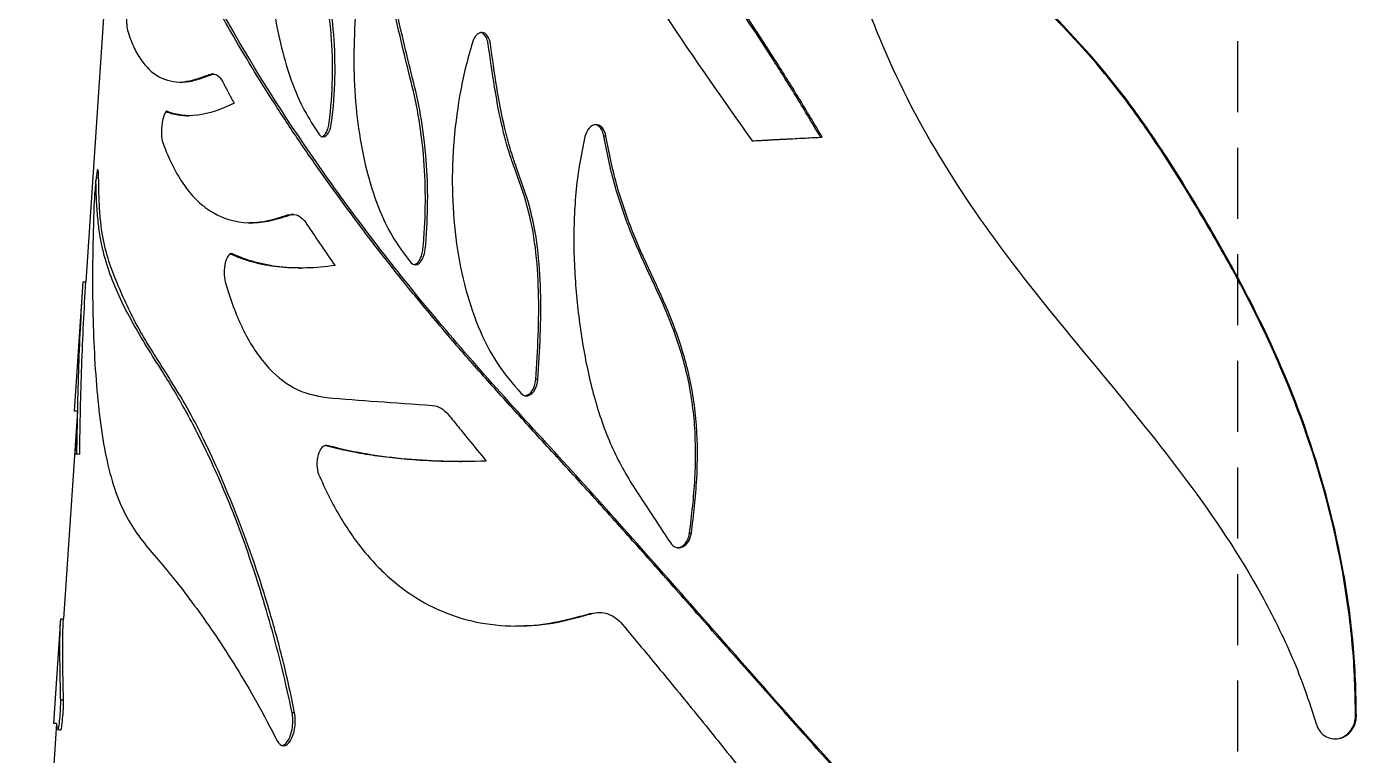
# Model space of a CAD drawing. Header units: millimetres. Extents: x -54 to 586, y 8 to 412.
# Drawn here: x 196.36 to 220.13, y 175.46 to 188.49 of the extents above; entities that cross this region are included whole.
import ezdxf

# ---------------------------------------------------------------- set-up
doc = ezdxf.new("R2010")
doc.units = ezdxf.units.MM
doc.linetypes.add('HIDDEN', pattern=[1.905, 1.27, -0.635])
doc.layers.add('HIDDEN', color=3, linetype='HIDDEN')
doc.layers.add('OUTLINE', color=7, linetype='Continuous', lineweight=25)

msp = doc.modelspace()

# ---------------------------------------------------------------- linework, layer by layer
at = {"layer": 'HIDDEN'}
msp.add_line((217.9992, 212.99344), (217.9992, 170.46948), dxfattribs=at)
at = {"layer": 'OUTLINE'}
for p, q in [((197.98402, 192.44152), (197.41778, 183.92733)), ((199.60591, 187.62734), (199.65738, 187.63565)), ((199.65299, 187.62734), (199.60591, 187.62734)), ((199.70486, 187.63787), (199.65734, 187.63787)), ((199.21373, 186.89578), (199.26288, 186.89578)), ((206.71233, 186.5296), (206.6761, 186.5296)), ((210.57699, 186.51294), (210.54664, 186.51294)), ((197.64486, 185.78429), (197.59491, 185.78429)), ((201.00985, 185.11725), (201.08394, 185.1281)), ((201.05457, 185.11725), (201.00985, 185.11725)), ((201.12898, 185.1305), (201.08387, 185.1305)), ((201.22044, 184.17283), (201.26689, 184.17283)), ((197.21392, 181.61551), (197.36767, 183.92733)), ((197.36767, 183.92733), (197.41778, 183.92733)), ((205.49441, 182.17724), (205.45666, 182.17724)), ((197.26403, 181.61551), (197.01709, 177.90245)), ((197.26403, 181.61551), (197.21392, 181.61551)), ((204.09459, 180.714), (204.1375, 180.714)), ((208.23924, 179.43349), (208.20582, 179.43349)), ((196.84259, 176.03222), (196.96697, 177.90245)), ((196.96697, 177.90245), (197.01709, 177.90245)), ((206.41254, 177.9926), (206.55946, 178.01517)), ((206.44855, 177.9926), (206.41254, 177.9926)), ((197.01654, 176.447), (196.96657, 176.447)), ((201.14696, 176.22308), (201.10317, 176.22308)), ((220.12581, 176.16475), (220.11031, 176.16475)), ((196.8927, 176.03222), (196.35678, 167.97387)), ((196.8927, 176.03222), (196.84259, 176.03222))]:
    msp.add_line(p, q, dxfattribs=at)
for points, knots in [([(210.54664, 186.51293), (210.40775, 186.74656), (210.26982, 186.97999), (209.98944, 187.43885), (209.8476, 187.66497), (209.41973, 188.33602), (209.13079, 188.77301), (208.2584, 190.05659), (207.66997, 190.87634), (206.50968, 192.4686), (205.9387, 193.23983), (205.12449, 194.37982), (204.85967, 194.75723), (204.34679, 195.51289), (204.09872, 195.89118), (203.37908, 197.02642), (202.93035, 197.78367), (202.09441, 199.25519), (201.70724, 199.97225), (200.64838, 202.07406), (200.07904, 203.41286), (199.67547, 204.68688)], [0, 0, 0, 0, 0.03125, 0.03125, 0.0625, 0.0625, 0.125, 0.125, 0.25, 0.25, 0.375, 0.375, 0.4375, 0.4375, 0.5, 0.5, 0.625, 0.625, 0.75, 0.75, 1, 1, 1, 1]), ([(210.57699, 186.51293), (210.4384, 186.74643), (210.30077, 186.97974), (210.02099, 187.43836), (209.87946, 187.66437), (209.4525, 188.33512), (209.16416, 188.77193), (208.29356, 190.05502), (207.7063, 190.87454), (206.54822, 192.46639), (205.97828, 193.23748), (205.16552, 194.37724), (204.90116, 194.75457), (204.38917, 195.51006), (204.14153, 195.88826), (203.42314, 197.02324), (202.97518, 197.78037), (202.14061, 199.25177), (201.75406, 199.96881), (200.69681, 202.07058), (200.12827, 203.40942), (199.72517, 204.68356)], [0, 0, 0, 0, 0.03125, 0.03125, 0.0625, 0.0625, 0.125, 0.125, 0.25, 0.25, 0.375, 0.375, 0.4375, 0.4375, 0.5, 0.5, 0.625, 0.625, 0.75, 0.75, 1, 1, 1, 1]), ([(211.0449, 174.98841), (210.12518, 176.00359), (209.24249, 177.01143), (207.95345, 178.47566), (207.52975, 178.95587), (206.69255, 179.89493), (206.27795, 180.35291), (205.46642, 181.24172), (205.06965, 181.67458), (204.30315, 182.53286), (203.93387, 182.95939), (202.87135, 184.2371), (202.22217, 185.08565), (201.056, 186.74383), (200.53704, 187.55619), (199.85864, 188.73596), (199.64997, 189.12111), (199.26783, 189.8692), (199.09423, 190.23338), (198.86037, 190.74402), (198.78681, 190.90829), (198.6484, 191.221), (198.58342, 191.36849), (198.46368, 191.65289), (198.40919, 191.79128), (198.33785, 192.00962), (198.31576, 192.08384), (198.27537, 192.23838), (198.25709, 192.3188), (198.22559, 192.49715), (198.21238, 192.59529), (198.19099, 192.8126), (198.18291, 192.93289), (198.17092, 193.1863), (198.16686, 193.3192), (198.1605, 193.58434), (198.15816, 193.71636), (198.15165, 193.94568), (198.14734, 194.04134), (198.13702, 194.18618), (198.13141, 194.23261), (198.12014, 194.27614), (198.11443, 194.27174), (198.1038, 194.21689), (198.09887, 194.16844), (198.09614, 194.12746)], [0, 0, 0, 0, 0.125, 0.125, 0.1875, 0.1875, 0.25, 0.25, 0.3125, 0.3125, 0.375, 0.375, 0.5, 0.5, 0.625, 0.625, 0.6875, 0.6875, 0.75, 0.75, 0.78125, 0.78125, 0.8125, 0.8125, 0.84375, 0.84375, 0.859375, 0.859375, 0.875, 0.875, 0.890625, 0.890625, 0.90625, 0.90625, 0.921875, 0.921875, 0.9375, 0.9375, 0.953125, 0.953125, 0.96875, 0.96875, 0.984375, 0.984375, 1, 1, 1, 1]), ([(211.01594, 174.98841), (210.75402, 175.27867), (210.23016, 175.85924), (209.46441, 176.72347), (208.70964, 177.57952), (207.96611, 178.42327), (207.23303, 179.25072), (206.52111, 180.04587), (205.82922, 180.80406), (205.16203, 181.53219), (204.51405, 182.24906), (203.89122, 182.96334), (203.29493, 183.67631), (202.73636, 184.37424), (202.21452, 185.05674), (201.72793, 185.72244), (201.2672, 186.38291), (200.83304, 187.03704), (200.42625, 187.68352), (200.08046, 188.26491), (199.78814, 188.78289), (199.54206, 189.23948), (199.31253, 189.68694), (199.09979, 190.12234), (198.90376, 190.54111), (198.72415, 190.93952), (198.5603, 191.30655), (198.43901, 191.5911), (198.35303, 191.81417), (198.29502, 191.98618), (198.24332, 192.16342), (198.19867, 192.35614), (198.1633, 192.58108), (198.13783, 192.84294), (198.12225, 193.14155), (198.11423, 193.41799), (198.10928, 193.65417), (198.10502, 193.84246), (198.09904, 194.00127), (198.09406, 194.0933), (198.09121, 194.12601), (198.09108, 194.12746)], [0, 0, 0, 0, 0.03750132, 0.07500724, 0.11250712, 0.15023336, 0.18796622, 0.22568887, 0.26193443, 0.2981898, 0.33443858, 0.37093212, 0.40743226, 0.44392558, 0.47864851, 0.51337749, 0.54810016, 0.58305824, 0.61802325, 0.65298039, 0.67900577, 0.7050309, 0.73111568, 0.75719995, 0.78323448, 0.80926745, 0.83543546, 0.8616068, 0.87461556, 0.88762458, 0.90064402, 0.91365858, 0.92686893, 0.94007536, 0.95309611, 0.96616381, 0.97439611, 0.98262044, 0.99111379, 0.99960446, 1, 1, 1, 1]), ([(220.11031, 176.16476), (220.10669, 176.38125), (220.10301, 176.59772), (220.08595, 177.02857), (220.0714, 177.2427), (220.01221, 177.88169), (219.95472, 178.30377), (219.73143, 179.55882), (219.51489, 180.38065), (218.95846, 181.99593), (218.62204, 182.7727), (218.0493, 183.8959), (217.84737, 184.26417), (217.43131, 184.99025), (217.21817, 185.34837), (216.78041, 186.05338), (216.55521, 186.39984), (216.08335, 187.07309), (215.83589, 187.40047), (215.05595, 188.33252), (214.48536, 188.88838), (213.40456, 190.0405), (212.89315, 190.63689), (212.17965, 191.57824), (211.95108, 191.90019), (211.62382, 192.39402), (211.51741, 192.56067), (211.31128, 192.89954), (211.21127, 193.07147), (211.11182, 193.24345)], [0, 0, 0, 0, 0.03125, 0.03125, 0.0625, 0.0625, 0.125, 0.125, 0.25, 0.25, 0.375, 0.375, 0.4375, 0.4375, 0.5, 0.5, 0.5625, 0.5625, 0.625, 0.625, 0.75, 0.75, 0.875, 0.875, 0.9375, 0.9375, 0.96875, 0.96875, 1, 1, 1, 1]), ([(220.12581, 176.16476), (220.1222, 176.38115), (220.11852, 176.59752), (220.10152, 177.02818), (220.08702, 177.24221), (220.02799, 177.88094), (219.97064, 178.30285), (219.74791, 179.55742), (219.53188, 180.37896), (218.97672, 181.99374), (218.64096, 182.77056), (218.06932, 183.8937), (217.86777, 184.26195), (217.45242, 184.98808), (217.23963, 185.34621), (216.8026, 186.05129), (216.57779, 186.3978), (216.10672, 187.07117), (215.85966, 187.39866), (215.08081, 188.3312), (214.5109, 188.8873), (213.43131, 190.03985), (212.92054, 190.63642), (212.20804, 191.57791), (211.97976, 191.89995), (211.65295, 192.3939), (211.54669, 192.56059), (211.34086, 192.8995), (211.24101, 193.07145), (211.14171, 193.24345)], [0, 0, 0, 0, 0.03125, 0.03125, 0.0625, 0.0625, 0.125, 0.125, 0.25, 0.25, 0.375, 0.375, 0.4375, 0.4375, 0.5, 0.5, 0.5625, 0.5625, 0.625, 0.625, 0.75, 0.75, 0.875, 0.875, 0.9375, 0.9375, 0.96875, 0.96875, 1, 1, 1, 1]), ([(210.59751, 192.96601), (210.60423, 192.75428), (210.61095, 192.5424), (210.63632, 192.12083), (210.65616, 191.91158), (210.73344, 191.28761), (210.80658, 190.87771), (210.98949, 190.07403), (211.09992, 189.67838), (211.35288, 188.90532), (211.49537, 188.52782), (211.96626, 187.4186), (212.33656, 186.71442), (213.16117, 185.36788), (213.61683, 184.72675), (214.57938, 183.47978), (215.08501, 182.87274), (216.09883, 181.64512), (216.60769, 181.02366), (217.57552, 179.7235), (218.03521, 179.04388), (218.63224, 177.95955), (218.81642, 177.5863), (219.06228, 177.01301), (219.13903, 176.81942), (219.27831, 176.42555), (219.34163, 176.22565), (219.40513, 176.02578)], [0, 0, 0, 0, 0.03125, 0.03125, 0.0625, 0.0625, 0.125, 0.125, 0.1875, 0.1875, 0.25, 0.25, 0.375, 0.375, 0.5, 0.5, 0.625, 0.625, 0.75, 0.75, 0.875, 0.875, 0.9375, 0.9375, 0.96875, 0.96875, 1, 1, 1, 1]), ([(200.66393, 191.72634), (200.65605, 191.59686), (200.64843, 191.46749), (200.63764, 191.21039), (200.63403, 191.08251), (200.62822, 190.7007), (200.63097, 190.44861), (200.64964, 189.94913), (200.66578, 189.69995), (200.71216, 189.2186), (200.74228, 188.98597), (200.81692, 188.53642), (200.86155, 188.31965), (200.96635, 187.90195), (201.0266, 187.69972), (201.16114, 187.32535), (201.23624, 187.15285), (201.40441, 186.83953), (201.4965, 186.69643), (201.59061, 186.55338)], [0, 0, 0, 0, 0.0625, 0.0625, 0.125, 0.125, 0.25, 0.25, 0.375, 0.375, 0.5, 0.5, 0.625, 0.625, 0.75, 0.75, 0.875, 0.875, 1, 1, 1, 1]), ([(206.07889, 191.2617), (206.33154, 190.86749), (206.58945, 190.47212), (207.11281, 189.67537), (207.37877, 189.27485), (208.18958, 188.06849), (208.74691, 187.25764), (209.32351, 186.44533)], [0, 0, 0, 0, 0.25, 0.25, 0.5, 0.5, 1, 1, 1, 1]), ([(202.4101, 189.9441), (202.36062, 189.68095), (202.31293, 189.41748), (202.24757, 188.88488), (202.22655, 188.61638), (202.20444, 188.07561), (202.20364, 187.80238), (202.22432, 187.2729), (202.24561, 187.01411), (202.31074, 186.50839), (202.35528, 186.25941), (202.46711, 185.78495), (202.53328, 185.56045), (202.68828, 185.13807), (202.7784, 184.94), (202.98754, 184.58456), (203.10373, 184.42758), (203.2219, 184.27043)], [0, 0, 0, 0, 0.125, 0.125, 0.25, 0.25, 0.375, 0.375, 0.5, 0.5, 0.625, 0.625, 0.75, 0.75, 0.875, 0.875, 1, 1, 1, 1]), ([(203.24974, 187.41942), (203.19598, 187.63685), (203.14282, 187.85432), (203.09026, 188.07182), (203.0377, 188.28931), (202.98575, 188.50685), (202.93439, 188.72441), (202.83376, 189.15075), (202.73544, 189.57722), (202.63945, 190.00381)], [0, 0, 0, 0, 0.00074250509, 0.00074250509, 0.00074250509, 0.00148501018, 0.00148501018, 0.00148501018, 0.0029400576, 0.0029400576, 0.0029400576, 0.0029400576]), ([(203.29125, 187.41942), (203.23757, 187.63692), (203.18449, 187.85447), (203.13202, 188.07204), (203.07954, 188.28961), (203.02766, 188.50722), (202.97639, 188.72485), (202.87598, 189.15105), (202.77788, 189.57737), (202.68211, 190.00381)], [0, 0, 0, 0, 0.00074250509, 0.00074250509, 0.00074250509, 0.00148501017, 0.00148501017, 0.00148501017, 0.00293905354, 0.00293905354, 0.00293905354, 0.00293905354]), ([(201.76455, 186.77037), (201.83159, 187.29939), (201.84364, 187.83986), (201.7819, 188.59972), (201.74761, 188.84902), (201.65508, 189.31618), (201.59717, 189.53479), (201.52784, 189.73757)], [0, 0, 0, 0, 0.5, 0.5, 0.75, 0.75, 1, 1, 1, 1]), ([(201.80826, 186.77037), (201.87524, 187.2993), (201.88732, 187.83964), (201.82579, 188.59944), (201.79158, 188.84873), (201.69923, 189.316), (201.64141, 189.5347), (201.57218, 189.73757)], [0, 0, 0, 0, 0.5, 0.5, 0.75, 0.75, 1, 1, 1, 1]), ([(198.21382, 189.00364), (198.20249, 189.00271), (198.19006, 188.97427), (198.16822, 188.88419), (198.15879, 188.82268), (198.14659, 188.69115), (198.14363, 188.62196), (198.14543, 188.50271), (198.15026, 188.4545), (198.15849, 188.42678)], [0, 0, 0, 0, 0.25, 0.25, 0.5, 0.5, 0.75, 0.75, 1, 1, 1, 1]), ([(198.15849, 188.42678), (198.19104, 188.32548), (198.22632, 188.22562), (198.30537, 188.05046), (198.34884, 187.97254), (198.49106, 187.76318), (198.60144, 187.65795), (198.85318, 187.52294), (198.9947, 187.49251), (199.22625, 187.50021), (199.30687, 187.51286), (199.47509, 187.56051), (199.56259, 187.5939), (199.65299, 187.62734)], [0, 0, 0, 0, 0.125, 0.125, 0.25, 0.25, 0.5, 0.5, 0.75, 0.75, 0.875, 0.875, 1, 1, 1, 1]), ([(204.64798, 188.17495), (204.64019, 188.23114), (204.62248, 188.28154), (204.57151, 188.35582), (204.53773, 188.37915), (204.46733, 188.38597), (204.43022, 188.36946), (204.36795, 188.30527), (204.34234, 188.25816), (204.32545, 188.20408)], [0, 0, 0, 0, 0.25, 0.25, 0.5, 0.5, 0.75, 0.75, 1, 1, 1, 1]), ([(204.60848, 188.17496), (204.60192, 188.20699), (204.5888, 188.27111), (204.54526, 188.34106), (204.49745, 188.37997), (204.46497, 188.37952), (204.4527, 188.37935)], [0, 0, 0, 0, 0.28253794, 0.56554513, 0.83590508, 1, 1, 1, 1]), ([(204.32545, 188.20408), (204.28412, 188.06512), (204.24439, 187.92558), (204.17494, 187.64275), (204.14416, 187.49986), (204.06274, 187.06706), (204.02269, 186.77314), (203.94629, 185.87462), (203.95579, 185.28554), (204.06433, 184.42448), (204.11622, 184.14692), (204.25021, 183.61852), (204.33248, 183.36626), (204.52908, 182.88547), (204.64168, 182.66402), (204.90155, 182.27336), (205.04823, 182.10176), (205.19724, 181.93019)], [0, 0, 0, 0, 0.0625, 0.0625, 0.125, 0.125, 0.25, 0.25, 0.5, 0.5, 0.625, 0.625, 0.75, 0.75, 0.875, 0.875, 1, 1, 1, 1]), ([(205.45666, 182.17724), (205.47412, 182.4415), (205.4915, 182.70576), (205.51086, 183.2334), (205.51339, 183.49681), (205.4988, 184.02249), (205.48166, 184.28366), (205.41927, 184.79065), (205.37191, 185.03665), (205.24052, 185.51114), (205.157, 185.73708), (205.03492, 186.07632), (204.99622, 186.19063), (204.92648, 186.42438), (204.89516, 186.54362), (204.75145, 187.14853), (204.67902, 187.6613), (204.60848, 188.17495)], [0, 0, 0, 0, 0.125, 0.125, 0.25, 0.25, 0.375, 0.375, 0.5, 0.5, 0.625, 0.625, 0.6875, 0.6875, 0.75, 0.75, 1, 1, 1, 1]), ([(205.49441, 182.17724), (205.51186, 182.44146), (205.52923, 182.70568), (205.5486, 183.23325), (205.55115, 183.49662), (205.53664, 184.02223), (205.51955, 184.28339), (205.45733, 184.79035), (205.41007, 185.03637), (205.27893, 185.5109), (205.19553, 185.73692), (205.07364, 186.07624), (205.03499, 186.19058), (204.96536, 186.42437), (204.93409, 186.54363), (204.79064, 187.14859), (204.71837, 187.66134), (204.64798, 188.17495)], [0, 0, 0, 0, 0.125, 0.125, 0.25, 0.25, 0.375, 0.375, 0.5, 0.5, 0.625, 0.625, 0.6875, 0.6875, 0.75, 0.75, 1, 1, 1, 1]), ([(199.16292, 187.50184), (199.23316, 187.5145), (199.37379, 187.53983), (199.52848, 187.59815), (199.60591, 187.62734)], [0, 0, 0, 0, 0.49948337, 1, 1, 1, 1]), ([(199.86363, 187.49992), (199.88061, 187.46729), (199.89771, 187.43463), (199.91492, 187.40193), (199.93212, 187.36922), (199.94944, 187.33648), (199.96686, 187.30371), (199.99911, 187.24305), (200.03173, 187.18227), (200.06472, 187.12136)], [0, 0, 0, 0, 0.000186200499, 0.000186200499, 0.000186200499, 0.000372400995, 0.000372400995, 0.000372400995, 0.000716993292, 0.000716993292, 0.000716993292, 0.000716993292]), ([(203.44007, 184.50507), (203.48959, 185.00884), (203.49791, 185.51556), (203.43211, 186.50408), (203.35957, 186.97442), (203.24974, 187.41942)], [0, 0, 0, 0, 0.5, 0.5, 1, 1, 1, 1]), ([(203.48105, 184.50507), (203.53053, 185.00879), (203.53888, 185.51545), (203.47328, 186.50392), (203.40091, 186.97432), (203.29125, 187.41942)], [0, 0, 0, 0, 0.5, 0.5, 1, 1, 1, 1]), ([(200.06472, 187.12136), (199.83223, 187.00241), (199.61451, 186.93022), (199.21522, 186.88071), (199.03485, 186.90331), (198.87414, 186.9732)], [0, 0, 0, 0, 0.5, 0.5, 1, 1, 1, 1]), ([(198.87414, 186.9732), (198.8564, 186.98071), (198.83696, 186.96155), (198.80289, 186.88581), (198.78833, 186.8296), (198.77003, 186.70276), (198.76594, 186.6334), (198.76962, 186.50833), (198.7774, 186.45423), (198.79016, 186.41797)], [0, 0, 0, 0, 0.25, 0.25, 0.5, 0.5, 0.75, 0.75, 1, 1, 1, 1]), ([(199.21527, 186.8967), (199.20914, 186.89641), (199.15756, 186.89391), (199.06637, 186.90456), (198.95107, 186.92578), (198.88268, 186.95216), (198.85292, 186.96364)], [0, 0, 0, 0, 0.04620971, 0.38916309, 0.73429739, 1, 1, 1, 1]), ([(201.59061, 186.55338), (201.62681, 186.50495), (201.67695, 186.50196), (201.76342, 186.59066), (201.79595, 186.67671), (201.80826, 186.77037)], [0, 0, 0, 0, 0.5, 0.5, 1, 1, 1, 1]), ([(201.63503, 186.5195), (201.6487, 186.52633), (201.6774, 186.54066), (201.71624, 186.59816), (201.74821, 186.67652), (201.75909, 186.73903), (201.76455, 186.77037)], [0, 0, 0, 0, 0.22855426, 0.47974064, 0.73921646, 1, 1, 1, 1]), ([(206.71233, 186.52959), (206.70236, 186.58897), (206.67998, 186.64166), (206.61621, 186.71679), (206.57477, 186.73799), (206.49029, 186.73621), (206.4473, 186.71316), (206.37842, 186.63519), (206.35209, 186.58088), (206.33749, 186.52109)], [0, 0, 0, 0, 0.25, 0.25, 0.5, 0.5, 0.75, 0.75, 1, 1, 1, 1]), ([(206.6761, 186.5296), (206.66839, 186.56145), (206.65294, 186.62519), (206.60333, 186.69478), (206.54918, 186.73392), (206.51244, 186.73355), (206.49849, 186.73342)], [0, 0, 0, 0, 0.28127503, 0.56292948, 0.83407223, 1, 1, 1, 1]), ([(198.79016, 186.41797), (198.90008, 186.1152), (199.02826, 185.85829), (199.25208, 185.54371), (199.33196, 185.45066), (199.50306, 185.28866), (199.59484, 185.21946), (199.88296, 185.05167), (200.09259, 184.99337), (200.43338, 184.97868), (200.55145, 184.98685), (200.79739, 185.03686), (200.92455, 185.07712), (201.05457, 185.11725)], [0, 0, 0, 0, 0.25, 0.25, 0.375, 0.375, 0.5, 0.5, 0.75, 0.75, 0.875, 0.875, 1, 1, 1, 1]), ([(206.33749, 186.52109), (206.30342, 186.35456), (206.26939, 186.18803), (206.21216, 185.8538), (206.18998, 185.68599), (206.14331, 185.18042), (206.13361, 184.84093), (206.14551, 184.15909), (206.16857, 183.82499), (206.23934, 183.16639), (206.28714, 182.84194), (206.38081, 182.36358), (206.41581, 182.20557), (206.49472, 181.89286), (206.53881, 181.73764), (206.68368, 181.28687), (206.7979, 181.00401), (207.06722, 180.47752), (207.22157, 180.23299), (207.54108, 179.75074), (207.70182, 179.50854), (207.86331, 179.26506)], [0, 0, 0, 0, 0.0625, 0.0625, 0.125, 0.125, 0.25, 0.25, 0.375, 0.375, 0.5, 0.5, 0.5625, 0.5625, 0.625, 0.625, 0.75, 0.75, 0.875, 0.875, 1, 1, 1, 1]), ([(208.20582, 179.43349), (208.24578, 179.75536), (208.28422, 180.07719), (208.31854, 180.72016), (208.3194, 181.04139), (208.28522, 181.52264), (208.26724, 181.68325), (208.21937, 181.99528), (208.18945, 182.14787), (208.08313, 182.59594), (207.99084, 182.88216), (207.67132, 183.71443), (207.39416, 184.22475), (207.06449, 185.04538), (206.96525, 185.32621), (206.83954, 185.76454), (206.80232, 185.91415), (206.73577, 186.21932), (206.70588, 186.37445), (206.6761, 186.52959)], [0, 0, 0, 0, 0.125, 0.125, 0.25, 0.25, 0.3125, 0.3125, 0.375, 0.375, 0.5, 0.5, 0.75, 0.75, 0.875, 0.875, 0.9375, 0.9375, 1, 1, 1, 1]), ([(208.23924, 179.43349), (208.27916, 179.75529), (208.31755, 180.07706), (208.35187, 180.71989), (208.35277, 181.04105), (208.31871, 181.52219), (208.30079, 181.68279), (208.25303, 181.99483), (208.22318, 182.14741), (208.11707, 182.59552), (208.02496, 182.88177), (207.70597, 183.71416), (207.42918, 184.22465), (207.10001, 185.04542), (207.00092, 185.32628), (206.87544, 185.76463), (206.8383, 185.91423), (206.77187, 186.21936), (206.74205, 186.37447), (206.71233, 186.52959)], [0, 0, 0, 0, 0.125, 0.125, 0.25, 0.25, 0.3125, 0.3125, 0.375, 0.375, 0.5, 0.5, 0.75, 0.75, 0.875, 0.875, 0.9375, 0.9375, 1, 1, 1, 1]), ([(209.32232, 186.44703), (209.41977, 186.45236), (209.625, 186.46358), (210.03129, 186.48556), (210.34452, 186.5022), (210.54664, 186.51294)], [0, 0, 0, 0, 0.242821, 0.51139171, 1, 1, 1, 1]), ([(209.32351, 186.44533), (209.43093, 186.45124), (209.53893, 186.45715), (209.64749, 186.46305), (209.75605, 186.46896), (209.86517, 186.47487), (209.97485, 186.48078), (210.17375, 186.4915), (210.37449, 186.50222), (210.57699, 186.51293)], [0, 0, 0, 0, 0.00042043565, 0.00042043565, 0.00042043565, 0.0008408713, 0.0008408713, 0.0008408713, 0.00160336728, 0.00160336728, 0.00160336728, 0.00160336728]), ([(197.64486, 185.78429), (197.64439, 185.86842), (197.63982, 185.92247), (197.6251, 185.93887), (197.61512, 185.9001), (197.59508, 185.75554), (197.58488, 185.6503), (197.56814, 185.42858), (197.56152, 185.31179), (197.55827, 185.21346)], [0, 0, 0, 0, 0.25, 0.25, 0.5, 0.5, 0.75, 0.75, 1, 1, 1, 1]), ([(201.10317, 176.22308), (201.04479, 176.48866), (200.92782, 177.02071), (200.72664, 177.77868), (200.51053, 178.50366), (200.28089, 179.18782), (200.05367, 179.7956), (199.83255, 180.32991), (199.62077, 180.7982), (199.40811, 181.23158), (199.19717, 181.62912), (198.9908, 181.99138), (198.75428, 182.37314), (198.50057, 182.77016), (198.24642, 183.19998), (198.0271, 183.62056), (197.84642, 184.05557), (197.73004, 184.42584), (197.66253, 184.7636), (197.62754, 185.06168), (197.60443, 185.38665), (197.59867, 185.63311), (197.59593, 185.75027)], [0, 0, 0, 0, 0.05247454, 0.10512495, 0.15782881, 0.21046804, 0.26293377, 0.30731831, 0.35183473, 0.39643448, 0.44105145, 0.48560916, 0.53002106, 0.59856934, 0.66718986, 0.73583321, 0.80443344, 0.8729639, 0.90539064, 0.93795451, 0.97050692, 1, 1, 1, 1]), ([(201.14696, 176.22307), (201.11322, 176.38455), (201.07979, 176.546), (201.01014, 176.86371), (200.97349, 177.01932), (200.85919, 177.47768), (200.77815, 177.77343), (200.52339, 178.6326), (200.33797, 179.16787), (200.04811, 179.91981), (199.95, 180.16114), (199.75385, 180.6176), (199.65546, 180.83361), (199.45894, 181.24025), (199.36074, 181.43066), (199.1653, 181.78383), (199.06794, 181.94605), (198.87804, 182.25228), (198.7854, 182.39625), (198.60936, 182.67506), (198.52571, 182.80995), (198.36862, 183.07835), (198.29521, 183.21211), (198.15936, 183.48347), (198.09676, 183.6202), (197.98115, 183.88823), (197.92778, 184.01666), (197.83183, 184.27501), (197.78939, 184.40646), (197.71984, 184.70858), (197.69261, 184.87445), (197.66507, 185.17388), (197.65837, 185.28431), (197.64932, 185.52577), (197.6467, 185.65499), (197.64486, 185.78429)], [0, 0, 0, 0, 0.03125, 0.03125, 0.0625, 0.0625, 0.125, 0.125, 0.25, 0.25, 0.3125, 0.3125, 0.375, 0.375, 0.4375, 0.4375, 0.5, 0.5, 0.5625, 0.5625, 0.625, 0.625, 0.6875, 0.6875, 0.75, 0.75, 0.8125, 0.8125, 0.875, 0.875, 0.9375, 0.9375, 0.96875, 0.96875, 1, 1, 1, 1]), ([(197.55827, 185.21346), (197.55341, 185.05676), (197.54896, 184.90015), (197.54183, 184.59294), (197.53926, 184.44307), (197.5346, 184.00278), (197.5353, 183.71995), (197.54516, 183.17216), (197.55436, 182.90736), (197.58173, 182.39152), (197.5999, 182.13953), (197.64559, 181.65136), (197.67313, 181.41595), (197.74062, 180.97337), (197.7807, 180.76681), (197.87593, 180.38696), (197.93099, 180.2131), (198.05694, 179.89329), (198.12791, 179.7476), (198.36249, 179.35318), (198.5494, 179.14505), (198.95399, 178.66798), (199.17039, 178.39607), (199.62366, 177.77482), (199.8607, 177.42618), (200.22492, 176.83525), (200.34819, 176.62735), (200.59315, 176.19086), (200.71325, 175.95734), (200.83613, 175.7224)], [0, 0, 0, 0, 0.03125, 0.03125, 0.0625, 0.0625, 0.125, 0.125, 0.1875, 0.1875, 0.25, 0.25, 0.3125, 0.3125, 0.375, 0.375, 0.4375, 0.4375, 0.5, 0.5, 0.625, 0.625, 0.75, 0.75, 0.875, 0.875, 0.9375, 0.9375, 1, 1, 1, 1]), ([(200.33635, 184.9859), (200.38377, 184.98601), (200.50121, 184.98628), (200.72437, 185.02829), (200.90557, 185.08475), (201.00985, 185.11725)], [0, 0, 0, 0, 0.22324202, 0.55294899, 1, 1, 1, 1]), ([(201.35144, 184.97883), (201.39668, 184.9103), (201.44235, 184.84172), (201.48846, 184.7731), (201.53456, 184.70448), (201.5811, 184.63581), (201.62806, 184.5671), (201.70735, 184.45108), (201.78786, 184.33492), (201.86956, 184.21858)], [0, 0, 0, 0, 0.00037631106, 0.00037631106, 0.00037631106, 0.00075262212, 0.00075262212, 0.00075262212, 0.00138795833, 0.00138795833, 0.00138795833, 0.00138795833]), ([(203.2219, 184.27043), (203.26708, 184.21905), (203.32974, 184.21641), (203.43356, 184.31306), (203.4708, 184.40637), (203.48105, 184.50507)], [0, 0, 0, 0, 0.5, 0.5, 1, 1, 1, 1]), ([(203.28729, 184.23416), (203.3035, 184.24092), (203.33742, 184.25506), (203.38306, 184.31258), (203.41951, 184.39249), (203.43517, 184.46158), (203.4395, 184.49998), (203.44007, 184.50507)], [0, 0, 0, 0, 0.21800444, 0.45628013, 0.70235359, 0.96059511, 1, 1, 1, 1]), ([(200.035, 184.42728), (200.01193, 184.43739), (199.98714, 184.42708), (199.94187, 184.3692), (199.9224, 184.32276), (199.8816, 184.15716), (199.88024, 184.01625), (199.90601, 183.92423)], [0, 0, 0, 0, 0.25, 0.25, 0.5, 0.5, 1, 1, 1, 1]), ([(201.22259, 184.17475), (201.17508, 184.17453), (201.04666, 184.17393), (200.84534, 184.19079), (200.61811, 184.22392), (200.39902, 184.27472), (200.18801, 184.34062), (200.05524, 184.39838), (199.98881, 184.42728)], [0, 0, 0, 0, 0.10374051, 0.28043584, 0.45974608, 0.63928869, 0.81952854, 1, 1, 1, 1]), ([(201.86956, 184.21858), (201.51943, 184.16753), (201.19072, 184.15902), (200.5767, 184.22878), (200.29337, 184.30704), (200.035, 184.42728)], [0, 0, 0, 0, 0.5, 0.5, 1, 1, 1, 1]), ([(197.25638, 180.84738), (197.25941, 181.11433), (197.26407, 181.38076), (197.27587, 181.90485), (197.28322, 182.16387), (197.31027, 182.93313), (197.33491, 183.43487), (197.36767, 183.92734)], [0, 0, 0, 0, 0.25, 0.25, 0.5, 0.5, 1, 1, 1, 1]), ([(197.30635, 180.84738), (197.3094, 181.11432), (197.31408, 181.38072), (197.32592, 181.90479), (197.33328, 182.16382), (197.36036, 182.93308), (197.38502, 183.43484), (197.41778, 183.92734)], [0, 0, 0, 0, 0.25, 0.25, 0.5, 0.5, 1, 1, 1, 1]), ([(199.90601, 183.92423), (199.95081, 183.77076), (199.9983, 183.62236), (200.10244, 183.34468), (200.1585, 183.21378), (200.27886, 182.96724), (200.34317, 182.85161), (200.48103, 182.63677), (200.55442, 182.53801), (200.78402, 182.27276), (200.95032, 182.13112), (201.224, 181.98241), (201.32015, 181.94557), (201.51871, 181.8922), (201.6207, 181.87442), (201.72442, 181.85659)], [0, 0, 0, 0, 0.125, 0.125, 0.25, 0.25, 0.375, 0.375, 0.5, 0.5, 0.75, 0.75, 0.875, 0.875, 1, 1, 1, 1]), ([(205.19724, 181.93019), (205.22403, 181.90338), (205.25578, 181.88877), (205.32132, 181.88728), (205.35532, 181.90073), (205.44502, 181.97722), (205.4864, 182.07545), (205.49441, 182.17724)], [0, 0, 0, 0, 0.25, 0.25, 0.5, 0.5, 1, 1, 1, 1]), ([(205.28107, 181.89249), (205.29973, 181.89894), (205.33884, 181.91244), (205.39116, 181.9695), (205.43246, 182.04916), (205.45135, 182.12322), (205.45564, 182.16689), (205.45666, 182.17724)], [0, 0, 0, 0, 0.21038897, 0.44078008, 0.67708163, 0.92351554, 1, 1, 1, 1]), ([(203.89973, 181.54792), (203.95756, 181.47616), (204.01571, 181.40423), (204.07417, 181.33214), (204.13263, 181.26005), (204.19141, 181.18779), (204.25048, 181.11536), (204.35702, 180.98475), (204.46454, 180.85357), (204.57298, 180.7218)], [0, 0, 0, 0, 0.00037646323, 0.00037646323, 0.00037646323, 0.00075292647, 0.00075292647, 0.00075292647, 0.00143185663, 0.00143185663, 0.00143185663, 0.00143185663]), ([(201.72471, 181.00085), (201.6943, 181.00854), (201.66246, 180.99583), (201.60574, 180.93445), (201.58198, 180.8868), (201.5505, 180.77518), (201.54297, 180.71164), (201.54621, 180.59154), (201.55689, 180.53433), (201.57553, 180.48973)], [0, 0, 0, 0, 0.25, 0.25, 0.5, 0.5, 0.75, 0.75, 1, 1, 1, 1]), ([(204.09779, 180.71722), (204.0376, 180.7163), (203.77083, 180.7122), (203.36909, 180.73329), (202.88853, 180.77484), (202.46938, 180.83073), (202.06488, 180.90586), (201.80926, 180.96918), (201.68137, 181.00085)], [0, 0, 0, 0, 0.06677033, 0.29590372, 0.47142845, 0.64714892, 0.82347716, 1, 1, 1, 1]), ([(204.57298, 180.7218), (204.30725, 180.71372), (204.04829, 180.71167), (203.54429, 180.726), (203.299, 180.74111), (202.82343, 180.78781), (202.59286, 180.81855), (202.14717, 180.89763), (201.9325, 180.94885), (201.72471, 181.00085)], [0, 0, 0, 0, 0.25, 0.25, 0.5, 0.5, 0.75, 0.75, 1, 1, 1, 1]), ([(201.57553, 180.48973), (201.63495, 180.35443), (201.69543, 180.22001), (201.82366, 179.96473), (201.89082, 179.84246), (202.10107, 179.49002), (202.25262, 179.27352), (202.58126, 178.87924), (202.75969, 178.70014), (203.13846, 178.38901), (203.33747, 178.2576), (203.7551, 178.04028), (203.97373, 177.95439), (204.4322, 177.83038), (204.67353, 177.79251), (205.16351, 177.76609), (205.41355, 177.77462), (205.92366, 177.8485), (206.18375, 177.91997), (206.44855, 177.9926)], [0, 0, 0, 0, 0.0625, 0.0625, 0.125, 0.125, 0.25, 0.25, 0.375, 0.375, 0.5, 0.5, 0.625, 0.625, 0.75, 0.75, 0.875, 0.875, 1, 1, 1, 1]), ([(207.86331, 179.26506), (207.88931, 179.22444), (207.92383, 179.19509), (208.00095, 179.16743), (208.04388, 179.16969), (208.12236, 179.20571), (208.15839, 179.23937), (208.21291, 179.32629), (208.23128, 179.37853), (208.23924, 179.43349)], [0, 0, 0, 0, 0.25, 0.25, 0.5, 0.5, 0.75, 0.75, 1, 1, 1, 1]), ([(207.9807, 179.17613), (207.99493, 179.17572), (208.03243, 179.17463), (208.09176, 179.20878), (208.14921, 179.27069), (208.18904, 179.34978), (208.20063, 179.4076), (208.20582, 179.43349)], [0, 0, 0, 0, 0.13572532, 0.35765007, 0.58223535, 0.81296057, 1, 1, 1, 1]), ([(196.96657, 176.44699), (196.96213, 176.60083), (196.95933, 176.75466), (196.95472, 177.03701), (196.9529, 177.16494), (196.95111, 177.52059), (196.95505, 177.72309), (196.96698, 177.90246)], [0, 0, 0, 0, 0.25, 0.25, 0.5, 0.5, 1, 1, 1, 1]), ([(197.01654, 176.44699), (197.01212, 176.60079), (197.00934, 176.7546), (197.00476, 177.03693), (197.00296, 177.16485), (197.0012, 177.52052), (197.00515, 177.72305), (197.01709, 177.90246)], [0, 0, 0, 0, 0.25, 0.25, 0.5, 0.5, 1, 1, 1, 1]), ([(205.0962, 177.77901), (205.20383, 177.77898), (205.41735, 177.7789), (205.7467, 177.82849), (206.07695, 177.90165), (206.30068, 177.96229), (206.41254, 177.9926)], [0, 0, 0, 0, 0.25293982, 0.50174969, 0.75088432, 1, 1, 1, 1]), ([(206.44855, 177.9926), (206.54792, 178.02433), (206.65041, 178.02276), (206.79449, 177.97319), (206.84169, 177.94845), (206.92922, 177.88551), (206.97009, 177.84725), (207.00796, 177.80207)], [0, 0, 0, 0, 0.5, 0.5, 0.75, 0.75, 1, 1, 1, 1]), ([(207.00796, 177.80207), (207.23093, 177.53251), (207.45701, 177.26224), (207.90996, 176.7124), (208.13783, 176.43426), (208.59489, 175.87095), (208.8241, 175.58567), (209.28332, 175.00825), (209.51187, 174.71431), (209.74238, 174.41925)], [0, 0, 0, 0, 0.25, 0.25, 0.5, 0.5, 0.75, 0.75, 1, 1, 1, 1]), ([(196.91779, 175.91639), (196.9221, 175.91675), (196.92777, 175.93676), (196.93989, 176.00847), (196.94618, 176.05959), (196.95681, 176.17366), (196.96118, 176.23714), (196.96643, 176.3533), (196.96739, 176.40689), (196.96657, 176.44699)], [0, 0, 0, 0, 0.25, 0.25, 0.5, 0.5, 0.75, 0.75, 1, 1, 1, 1]), ([(196.96777, 175.91639), (196.97208, 175.91675), (196.97775, 175.9368), (196.98987, 176.00859), (196.99615, 176.05972), (197.00677, 176.17378), (197.01113, 176.2372), (197.01639, 176.3533), (197.01736, 176.40688), (197.01654, 176.44699)], [0, 0, 0, 0, 0.25, 0.25, 0.5, 0.5, 0.75, 0.75, 1, 1, 1, 1]), ([(200.83613, 175.7224), (200.86591, 175.66443), (200.90597, 175.63169), (200.99315, 175.63381), (201.038, 175.66854), (201.11095, 175.78776), (201.13841, 175.87114), (201.1643, 176.04882), (201.16263, 176.14212), (201.14696, 176.22307)], [0, 0, 0, 0, 0.25, 0.25, 0.5, 0.5, 0.75, 0.75, 1, 1, 1, 1]), ([(200.9263, 175.64069), (200.93895, 175.64356), (200.97229, 175.65113), (201.02376, 175.71021), (201.07283, 175.80634), (201.10653, 175.93052), (201.11996, 176.06753), (201.11349, 176.16641), (201.1046, 176.21522), (201.10317, 176.22308)], [0, 0, 0, 0, 0.10174058, 0.26810266, 0.43689578, 0.60989372, 0.78715547, 0.96575433, 1, 1, 1, 1]), ([(219.40513, 176.02578), (219.43148, 175.93698), (219.48628, 175.86055), (219.6356, 175.76327), (219.72694, 175.74546), (219.90136, 175.77987), (219.98252, 175.83209), (220.09434, 175.97784), (220.12512, 176.07107), (220.12581, 176.16476)], [0, 0, 0, 0, 0.25, 0.25, 0.5, 0.5, 0.75, 0.75, 1, 1, 1, 1]), ([(219.73203, 175.76123), (219.74679, 175.75989), (219.80178, 175.75488), (219.89604, 175.79123), (219.99866, 175.86571), (220.07369, 175.97498), (220.10635, 176.08044), (220.10938, 176.14483), (220.11031, 176.16475)], [0, 0, 0, 0, 0.074600232, 0.278078908, 0.482630078, 0.691515448, 0.904560784, 1, 1, 1, 1]), ([(196.8927, 176.03222), (196.89021, 175.99474), (196.89506, 175.96502), (196.91992, 175.92529), (196.94027, 175.91992), (196.96777, 175.91639)], [0, 0, 0, 0, 0.5, 0.5, 1, 1, 1, 1])]:
    msp.add_open_spline(points, degree=3, knots=knots, dxfattribs=at)
for points in [[(199.65299, 187.62734), (199.72866, 187.66014), (199.804, 187.6136), (199.86363, 187.49992)], [(201.05457, 185.11725), (201.16033, 185.15669), (201.26744, 185.1052), (201.35144, 184.97883)], [(201.72442, 181.85659), (202.30198, 181.81013), (202.93215, 181.76369), (203.61197, 181.71724)], [(197.26403, 181.61551), (197.24718, 181.36215), (197.23272, 181.10857), (197.22066, 180.85488)], [(203.61197, 181.71724), (203.71671, 181.70989), (203.81702, 181.64989), (203.89973, 181.54792)], [(197.22066, 180.85488), (197.23299, 180.85238), (197.26157, 180.84988), (197.30635, 180.84738)]]:
    msp.add_open_spline(points, degree=3, dxfattribs=at)

doc.saveas('drawing.dxf')
